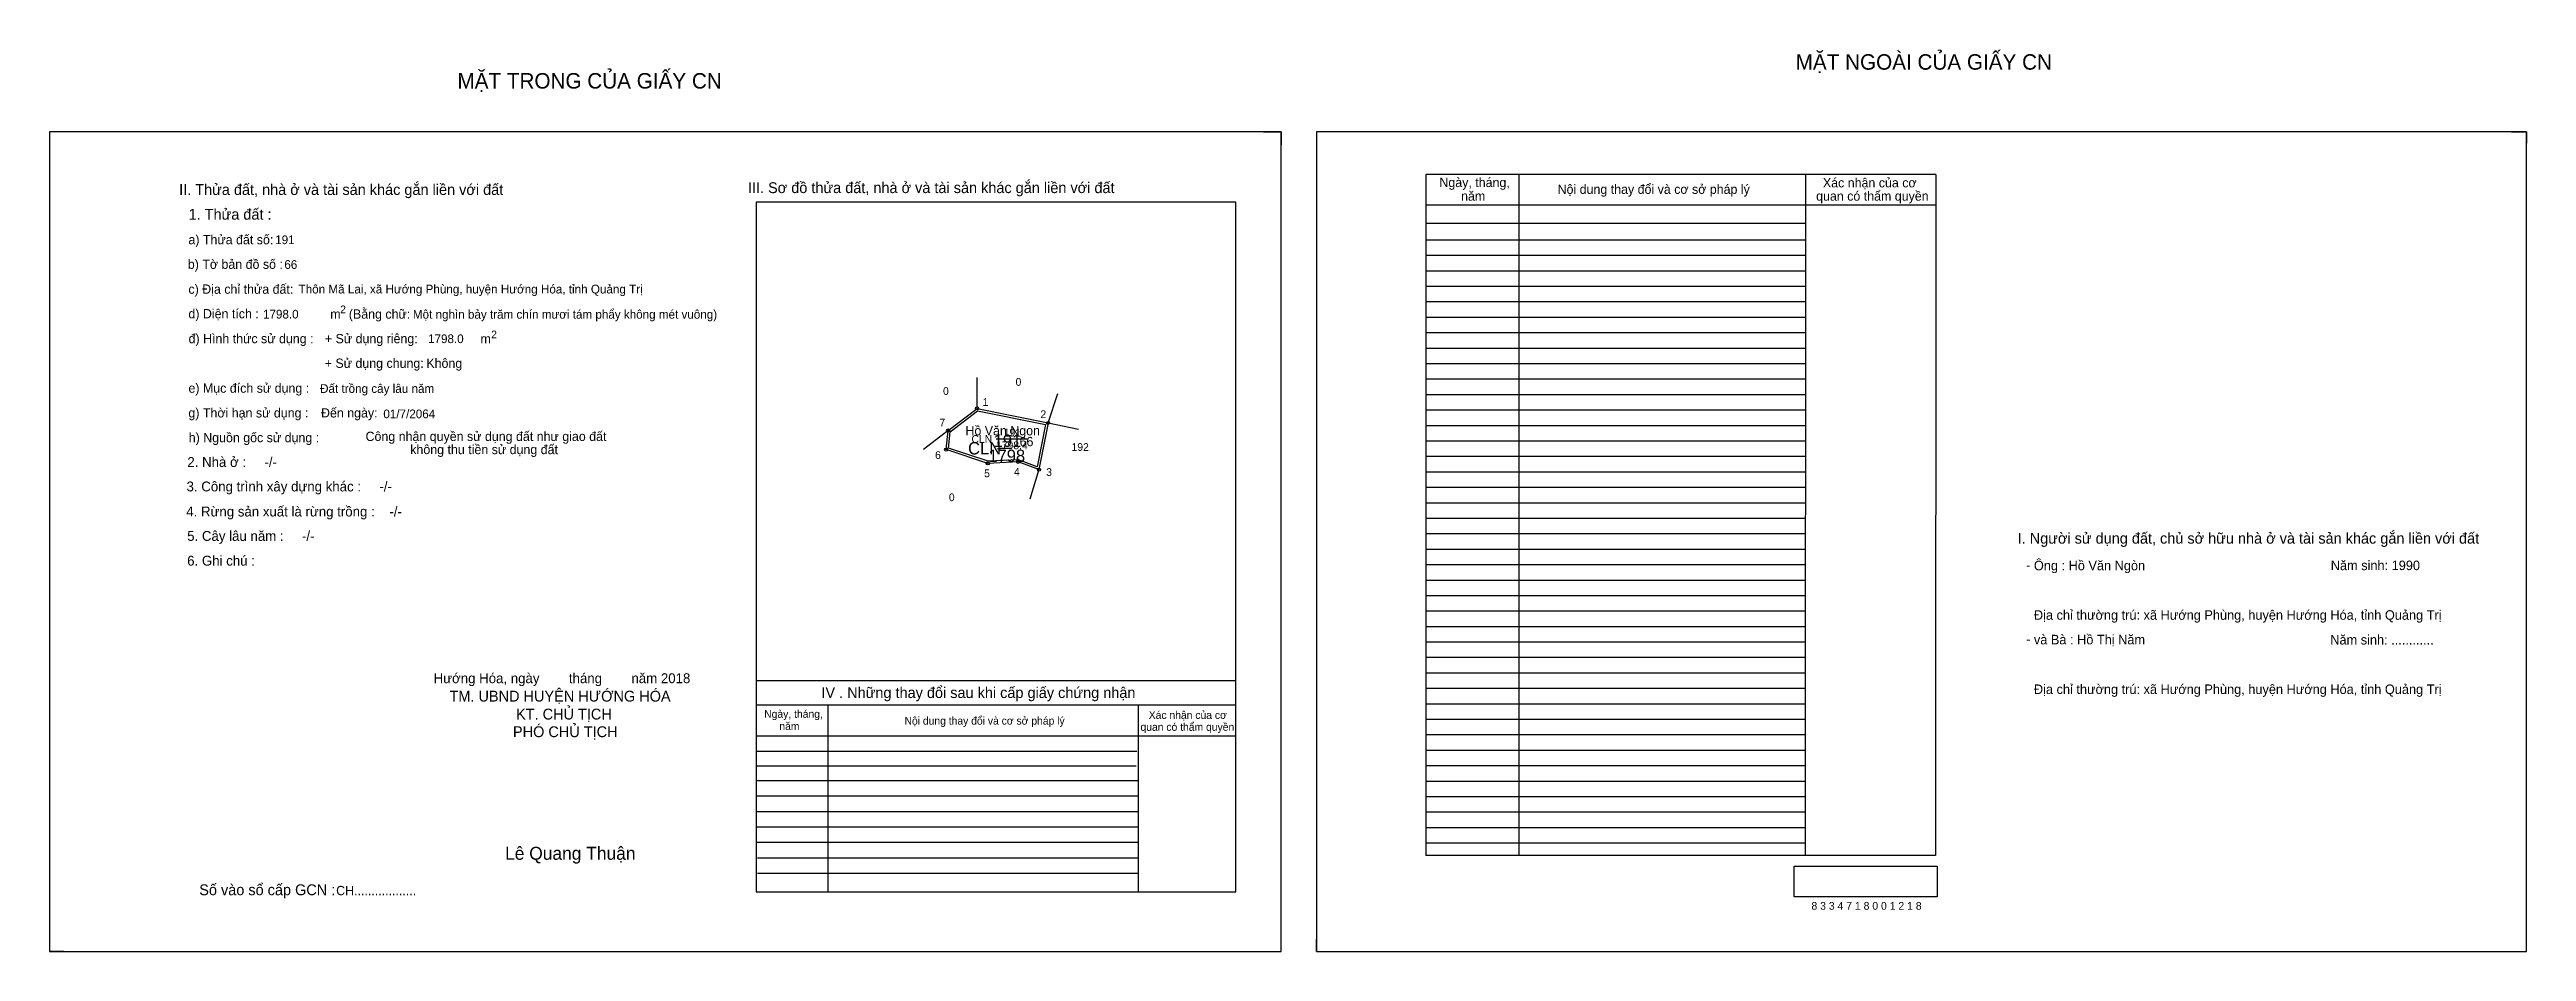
# Model space of a CAD drawing. Extents: x 532862 to 536369, y 1846914 to 1847497.
# Drawn here: x 534768 to 536369, y 1846914 to 1847497 of the extents above.
import ezdxf

# ---------------------------------------------------------------- set-up
doc = ezdxf.new("R2010")
doc.units = 0
for name, color, linetype in [('Default', 7, 'Continuous'), ('Level 10', 7, 'Continuous'), ('Level 11', 7, 'Continuous'), ('Level 13', 7, 'Continuous'), ('Level 2', 7, 'Continuous'), ('Level 27', 7, 'Continuous'), ('Level 3', 7, 'Continuous'), ('Level 36', 7, 'Continuous'), ('Level 4', 7, 'Continuous'), ('Level 5', 7, 'Continuous'), ('Level 55', 7, 'Continuous'), ('Level 6', 7, 'Continuous'), ('Level 7', 7, 'Continuous'), ('Level 8', 7, 'Continuous'), ('Level 9', 7, 'Continuous')]:
    doc.layers.add(name, color=color, linetype=linetype)

msp = doc.modelspace()

# ---------------------------------------------------------------- linework, layer by layer
at = {"layer": 'Level 10'}
for p, q in [((535552.8, 1847444.2), (535564.2, 1847444.2)), ((535564.2, 1847444.2), (535564.2, 1847435.8)), ((536359.6, 1847444.2), (536369.2, 1847444.2)), ((536369.2, 1847444.2), (536369.2, 1847436.8)), ((535413.5, 1847256), (535407.6, 1847225.8)), ((535374.6, 1847229.8), (535347.6, 1847238.7)), ((534768, 1846922), (534768, 1846914.2)), ((535587, 1846914.2), (535587, 1846922)), ((534777.2, 1846914.2), (534768, 1846914.2)), ((535587, 1846914.2), (535594, 1846914.2))]:
    msp.add_line(p, q, dxfattribs=at)
for points in [[(534768, 1846914.2), (535564.2, 1846914.2), (535564.2, 1847444.2), (534768, 1847444.2)], [(535587, 1846914.2), (536369.2, 1846914.2), (536369.2, 1847444.2), (535587, 1847444.2)], [(535367.6, 1847265.4), (535413.5, 1847256), (535407.6, 1847225.8), (535394.2, 1847230.8), (535374.6, 1847229.8), (535347.6, 1847238.7), (535348.9, 1847251.1)], [(535368, 1847263.9), (535411.9, 1847254.9), (535406.5, 1847227.7), (535394.5, 1847232.2), (535374.8, 1847231.2), (535349.1, 1847239.6), (535350.2, 1847250.3)]]:
    msp.add_lwpolyline(points, close=True, dxfattribs=at)
at = {"layer": 'Level 11'}
for centre in [(535367.6, 1847265.4), (535367.6, 1847265.4), (535413.5, 1847256), (535348.9, 1847251.1), (535347.6, 1847238.7), (535374.6, 1847229.8), (535394.2, 1847230.8), (535407.6, 1847225.8)]:
    msp.add_circle(centre, 1, dxfattribs=at)
at = {"layer": 'Level 27'}
for p, q in [((535367.6, 1847265.4), (535367.7, 1847285.4)), ((535413.5, 1847256), (535419.9, 1847275)), ((535348.9, 1847251.1), (535333, 1847238.9)), ((535413.5, 1847256), (535433.1, 1847252)), ((535407.6, 1847225.8), (535401.7, 1847206.7))]:
    msp.add_line(p, q, dxfattribs=at)
at = {"layer": 'Level 6'}
msp.add_lwpolyline([(535895.9, 1846969.3), (535988.3, 1846969.3), (535988.3, 1846949.5), (535895.9, 1846949.5)], close=True, dxfattribs=at)
at = {"layer": 'Level 7'}
for p, q in [((535903, 1847374.2), (535657.8, 1847374.2)), ((535903, 1847364.2), (535657.8, 1847364.2)), ((535903, 1847354.2), (535657.8, 1847354.2)), ((535903, 1847344.2), (535657.8, 1847344.2)), ((535903, 1847334.2), (535657.8, 1847334.2)), ((535903, 1847324.2), (535657.8, 1847324.2)), ((535903, 1847314.2), (535657.8, 1847314.2)), ((535903, 1847304.2), (535657.8, 1847304.2)), ((535903, 1847294.2), (535657.8, 1847294.2)), ((535903, 1847284.2), (535657.8, 1847284.2)), ((535903, 1847274.2), (535657.8, 1847274.2)), ((535903, 1847264.2), (535657.8, 1847264.2)), ((535903, 1847254.2), (535657.8, 1847254.2)), ((535903, 1847244.2), (535657.8, 1847244.2)), ((535381.6, 1847239.6), (535389.6, 1847239.6)), ((535903, 1847234.2), (535657.8, 1847234.2)), ((535903, 1847224.2), (535657.8, 1847224.2)), ((535903, 1847214.2), (535657.8, 1847214.2)), ((535903, 1847204.2), (535657.8, 1847204.2)), ((535903, 1847194.2), (535657.8, 1847194.2)), ((535903, 1847184.2), (535657.8, 1847184.2)), ((535903, 1847174.2), (535657.8, 1847174.2)), ((535903, 1847164.2), (535657.8, 1847164.2)), ((535903, 1847154.2), (535657.8, 1847154.2)), ((535903, 1847144.2), (535657.8, 1847144.2)), ((535903, 1847134.2), (535657.8, 1847134.2)), ((535903, 1847124.2), (535657.8, 1847124.2)), ((535903, 1847114.2), (535657.8, 1847114.2)), ((535903, 1847104.2), (535657.8, 1847104.2)), ((535903, 1847094.2), (535657.8, 1847094.2)), ((535903, 1847084.2), (535657.8, 1847084.2)), ((535903, 1847074.2), (535657.8, 1847074.2)), ((535903, 1847064.2), (535657.8, 1847064.2)), ((535903, 1847054.2), (535657.8, 1847054.2)), ((535470.9, 1847043.5), (535224.8, 1847043.5)), ((535470.5, 1847034), (535224.8, 1847034)), ((535903, 1847044.2), (535657.8, 1847044.2)), ((535903, 1847034.2), (535657.8, 1847034.2)), ((535471.8, 1847024.6), (535224.8, 1847024.6)), ((535903, 1847024.2), (535657.8, 1847024.2)), ((535471.8, 1847014.6), (535224.8, 1847014.6)), ((535471.8, 1847004.6), (535224.8, 1847004.6)), ((535903, 1847014.2), (535657.8, 1847014.2)), ((535903, 1847004.2), (535657.8, 1847004.2)), ((535471.8, 1846994.6), (535224.8, 1846994.6)), ((535471.8, 1846984.6), (535224.8, 1846984.6)), ((535903, 1846994.2), (535657.8, 1846994.2)), ((535903, 1846984.2), (535657.8, 1846984.2)), ((535471.8, 1846974.6), (535225.6, 1846974.6)), ((535471.8, 1846964.6), (535225.6, 1846964.6))]:
    msp.add_line(p, q, dxfattribs=at)
at = {"layer": 'Level 8'}
for p, q in [((535987.4, 1847416.7), (535657.8, 1847416.7)), ((535657.8, 1847416.7), (535657.8, 1846976.2)), ((535717.8, 1847416.7), (535717.8, 1846976.2)), ((535987.4, 1847416.7), (535987.2, 1846976.2)), ((535903.1, 1847416.5), (535903, 1846976.2)), ((535534.8, 1847398.8), (535224.8, 1847398.8)), ((535224.8, 1847398.8), (535224.8, 1846952.8)), ((535534.8, 1846952.8), (535534.8, 1847398.8)), ((535987.4, 1847396.7), (535657.8, 1847396.7)), ((535903, 1847384.9), (535657.8, 1847384.9)), ((535534.8, 1847089.2), (535224.8, 1847089.2)), ((535534.8, 1847073.5), (535224.8, 1847073.5)), ((535271.1, 1847073.5), (535271.1, 1846952.8)), ((535471.8, 1847073.5), (535471.8, 1846952.8)), ((535534.8, 1847053.5), (535224.8, 1847053.5)), ((535987.2, 1846976.2), (535657.8, 1846976.2)), ((535224.8, 1846952.8), (535534.8, 1846952.8))]:
    msp.add_line(p, q, dxfattribs=at)
at = {"layer": 'Level 9'}
msp.add_line((535379.9, 1847245.6), (535400, 1847245.6), dxfattribs=at)

# ---------------------------------------------------------------- texts
at = {"layer": 'Default'}
for s, p in [('e) Mục đích sử dụng :', (534857.8, 1847275.5)), ('g) Thời hạn sử dụng :', (534857.8, 1847259.5)), ('Đến ngày:', (534943.5, 1847259.5)), ('h) Nguồn gốc sử dụng :', (534858, 1847243.5)), ('Công nhận quyền sử dụng đất như giao đất', (534972.3, 1847244.3)), ('không thu tiền sử dụng đất', (535001.2, 1847235.8))]:
    msp.add_text(s, height=6, dxfattribs=at).set_placement(p)
at = {"layer": 'Level 13'}
for s, p in [('CLN', (535364, 1847243.1)), ('1798.4', (535379.9, 1847239)), ('191', (535384.8, 1847247.2))]:
    msp.add_text(s, height=5, dxfattribs=at).set_placement(p)
at = {"layer": 'Level 2'}
msp.add_text('Hồ Văn Ngon', height=6, dxfattribs=at).set_placement((535360.1, 1847248))
at = {"layer": 'Level 3'}
msp.add_text('CLN', height=8, dxfattribs=at).set_placement((535361.8, 1847235.6))
at = {"layer": 'Level 36'}
for s, p in [('0', (535345.6, 1847274.1)), ('0', (535392.5, 1847280)), ('192', (535428.7, 1847237.9)), ('0', (535349.4, 1847205.4))]:
    msp.add_text(s, height=5, dxfattribs=at).set_placement(p)
at = {"layer": 'Level 4'}
msp.add_text('191', height=8, dxfattribs=at).set_placement((535378.3, 1847240.5))
at = {"layer": 'Level 5'}
msp.add_text('1798', height=8, dxfattribs=at).set_placement((535374.9, 1847230.7))
at = {"layer": 'Level 55'}
for s, height, p in [('1', 0.8, (535367.4, 1847265.4)), ('0', 0.22, (535367.5, 1847265.2)), ('0', 0.22, (535367.5, 1847265.2)), ('0', 0.22, (535367.5, 1847265.2)), ('0', 0.22, (535367.5, 1847265.2)), ('2', 0.8, (535413.2, 1847256)), ('7', 0.8, (535348.6, 1847251.1)), ('0', 0.22, (535348.8, 1847250.9)), ('0', 0.22, (535348.8, 1847250.9)), ('0', 0.22, (535348.8, 1847250.9)), ('192', 0.22, (535413.3, 1847255.8)), ('0', 0.22, (535413.4, 1847255.8)), ('0', 0.22, (535413.4, 1847255.8)), ('6', 0.8, (535347.3, 1847238.7)), ('0', 0.22, (535347.5, 1847238.4)), ('5', 0.8, (535374.4, 1847229.8)), ('0', 0.22, (535374.5, 1847229.6)), ('4', 0.8, (535394, 1847230.8)), ('0', 0.22, (535394.2, 1847230.6)), ('3', 0.8, (535407.3, 1847225.8)), ('192', 0.22, (535407.4, 1847225.6)), ('0', 0.22, (535407.5, 1847225.6))]:
    msp.add_text(s, height=height, dxfattribs=at).set_placement(p)
at = {"layer": 'Level 6'}
for s, height, p in [('191', 5.63, (534913.9, 1847371.6)), ('66', 5.63, (534919.8, 1847355.6)), ('Thôn Mã Lai, xã Hướng Phùng, huyện Hướng Hóa, tỉnh Quảng Trị', 5.64, (534929, 1847339.7)), ('1798.0', 5.63, (534906, 1847323.5)), ('Một nghìn bảy trăm chín mươi tám phẩy không mét vuông)', 5.632, (535002.9, 1847323.4)), ('1798.0', 5.63, (535012.7, 1847307.6)), ('Đất trồng cây lâu năm', 5.64, (534942.9, 1847275.4)), ('01/7/2064', 5.64, (534983.8, 1847259)), ('Ông : Hồ Văn Ngòn', 6.16, (536050.8, 1847160.7)), ('Năm sinh: 1990', 6.16, (536242.7, 1847160.8)), ('Địa chỉ thường trú: xã Hướng Phùng, huyện Hướng Hóa, tỉnh Quảng Trị', 6.16, (536050.8, 1847128.7)), ('và Bà : Hồ Thị Năm', 6.16, (536050.8, 1847112.8)), ('Năm sinh: ............', 6.16, (536242.4, 1847112.7)), ('Địa chỉ thường trú: xã Hướng Phùng, huyện Hướng Hóa, tỉnh Quảng Trị', 6.16, (536050.8, 1847080.7)), ('8 3 3 4 7 1 8 0 0 1 2 1 8', 5.04, (535907, 1846941.2))]:
    msp.add_text(s, height=height, dxfattribs=at).set_placement(p)
at = {"layer": 'Level 7'}
for s, height, p in [('MẶT NGOÀI CỦA GIẤY CN', 10, (535896.8, 1847484.4)), ('MẶT TRONG CỦA GIẤY CN', 10, (535031.7, 1847472.2)), ('II. Thửa đất, nhà ở và tài sản khác gắn liền với đất', 7, (534851.8, 1847403.4)), ('III. Sơ đồ thửa đất, nhà ở và tài sản khác gắn liền với đất', 7, (535219.5, 1847404.6)), ('Ngày, tháng,', 6, (535666.5, 1847408.5)), ('năm', 6, (535680.5, 1847399.7)), ('Nội dung thay đổi và cơ sở pháp lý', 6, (535742.9, 1847404.1)), (' quan có thẩm quyền', 6, (535907.8, 1847399.7)), ('Xác nhận của cơ', 6, (535914.4, 1847408.3)), ('1. Thửa đất :', 7, (534857.9, 1847387.4)), ('a) Thửa đất số:', 6, (534857.8, 1847371.5)), ('b) Tờ bản đồ số :', 6, (534857.4, 1847355.6)), ('c) Địa chỉ thửa đất:', 6, (534857.8, 1847339.5)), ('d) Diện tích :', 6, (534857.8, 1847323.6)), ('m', 6, (534949.5, 1847323.4)), ('2', 5, (534955.9, 1847326.9)), ('(Bằng chữ:', 6, (534961.5, 1847323.4)), ('đ) Hình thức sử dụng :', 6, (534857.9, 1847307.5)), ('+ Sử dụng riêng:', 6, (534946, 1847307.5)), ('m', 6, (535046.6, 1847307.4)), ('2', 5, (535053.5, 1847310.7)), ('+ Sử dụng chung:', 6, (534945.9, 1847291.6)), ('Không', 6, (535011.6, 1847291.6)), ('2. Nhà ở :     -/-', 6.4, (534857.1, 1847227.5)), ('3. Công trình xây dựng khác :     -/-', 6.4, (534856.6, 1847211.7)), ('4. Rừng sản xuất là rừng trồng :    -/-', 6.4, (534856.4, 1847195.5)), ('5. Cây lâu năm :     -/-', 6.4, (534857, 1847179.7)), ('I. Người sử dụng đất, chủ sở hữu nhà ở và tài sản khác gắn liền với đất', 7, (536040.3, 1847177.9)), ('6. Ghi chú :', 6.4, (534857, 1847163.7)), ('-', 6.4, (536045.7, 1847160.9)), ('-', 6.4, (536045.8, 1847113)), ('Hướng Hóa, ngày        tháng        năm 2018', 6.4, (535016.3, 1847087.7)), ('TM. UBND HUYỆN HƯỚNG HÓA', 7, (535026.6, 1847075.8)), ('IV . Những thay đổi sau khi cấp giấy chứng nhận', 7, (535267, 1847078.1)), ('KT. CHỦ TỊCH', 7, (535069.6, 1847064.2)), ('Ngày, tháng,', 5, (535230, 1847065.3)), ('Nội dung thay đổi và cơ sở pháp lý', 5, (535320.7, 1847060.9)), ('Xác nhận của cơ', 5, (535478.6, 1847064.6)), ('PHÓ CHỦ TỊCH', 7, (535067.6, 1847052.8)), ('năm', 5, (535239.8, 1847057.4)), (' quan có thẩm quyền', 5, (535471.4, 1847056.9)), ('Lê Quang Thuận', 8.4, (535062.5, 1846973.5)), ('Số vào sổ cấp GCN :', 7, (534864.8, 1846950.6)), ('CH..................', 6, (534953.3, 1846950.6))]:
    msp.add_text(s, height=height, dxfattribs=at).set_placement(p)
msp.add_text('66', height=6, rotation=2, dxfattribs=at).set_placement((535395.2, 1847240.7))
at = {"layer": 'Level 9'}
for s, p in [('7', (535343.3, 1847253.7)), ('1', (535371.2, 1847267)), ('2', (535408.6, 1847259.1)), ('6', (535340.5, 1847232.7)), ('5', (535372.2, 1847220.9)), ('4', (535391.5, 1847221.9)), ('3', (535412.3, 1847221.7))]:
    msp.add_text(s, height=5, dxfattribs=at).set_placement(p)

doc.saveas('drawing.dxf')
